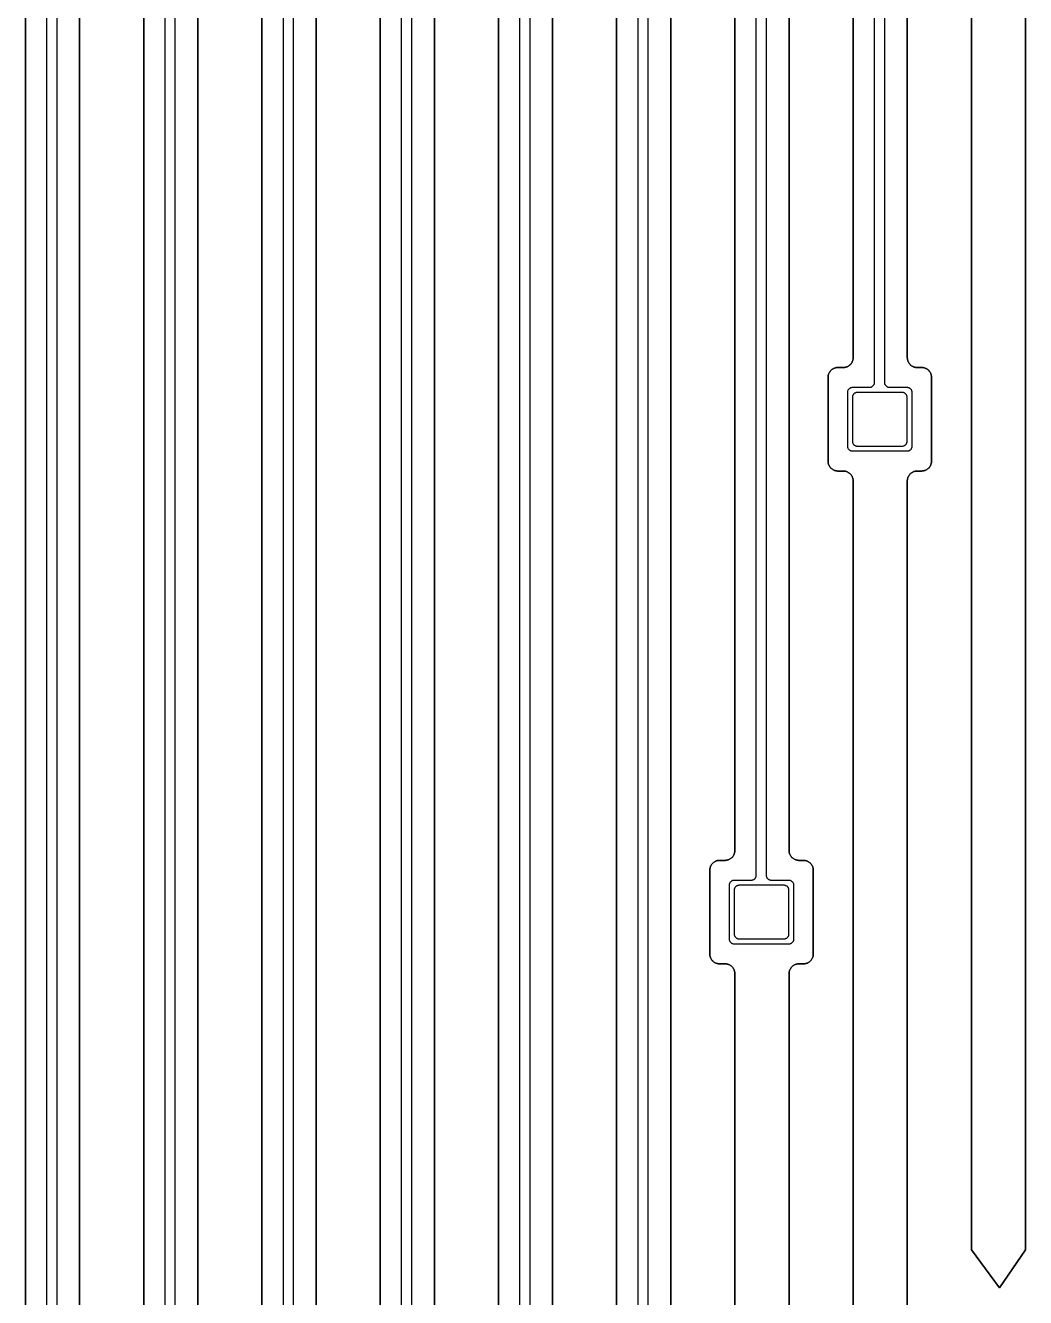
# Model space of a CAD drawing. Extents: x -2057 to 2225, y -44 to 31181.
# Drawn here: x 108.8 to 311.8, y 1161.5 to 1419.7 of the extents above; entities that cross this region are included whole.
import ezdxf

# ---------------------------------------------------------------- set-up
doc = ezdxf.new("R2010")
doc.units = 0
for name, color, linetype in [('electrode', 6, 'CONTINUOUS'), ('etching', 7, 'CONTINUOUS'), ('L3D0_etching3', 5, 'CONTINUOUS'), ('metalization', 8, 'CONTINUOUS'), ('polyimide', 9, 'CONTINUOUS')]:
    doc.layers.add(name, color=color, linetype=linetype)

msp = doc.modelspace()

# ---------------------------------------------------------------- linework, layer by layer
at = {"layer": 'electrode'}
for points in [[(277.66, 1334.247), (277.573, 1334.255), (277.487, 1334.27), (277.402, 1334.293), (277.32, 1334.323), (277.241, 1334.36), (277.166, 1334.403), (277.094, 1334.453), (277.027, 1334.509), (276.965, 1334.571), (276.909, 1334.638), (276.859, 1334.71), (276.816, 1334.785), (276.779, 1334.864), (276.749, 1334.946), (276.726, 1335.031), (276.711, 1335.117), (276.703, 1335.204), (276.703, 1344.291), (276.711, 1344.378), (276.726, 1344.464), (276.749, 1344.548), (276.779, 1344.63), (276.816, 1344.71), (276.859, 1344.785), (276.909, 1344.857), (276.965, 1344.924), (277.027, 1344.985), (277.094, 1345.042), (277.166, 1345.092), (277.241, 1345.135), (277.32, 1345.172), (277.402, 1345.202), (277.487, 1345.225), (277.573, 1345.24), (277.66, 1345.247), (286.747, 1345.247), (286.834, 1345.24), (286.92, 1345.225), (287.004, 1345.202), (287.086, 1345.172), (287.166, 1345.135), (287.241, 1345.092), (287.313, 1345.042), (287.38, 1344.985), (287.441, 1344.924), (287.498, 1344.857), (287.548, 1344.785), (287.591, 1344.71), (287.628, 1344.63), (287.658, 1344.548), (287.681, 1344.464), (287.696, 1344.378), (287.703, 1344.291), (287.703, 1335.204), (287.696, 1335.117), (287.681, 1335.031), (287.658, 1334.946), (287.628, 1334.864), (287.591, 1334.785), (287.548, 1334.71), (287.498, 1334.638), (287.441, 1334.571), (287.38, 1334.509), (287.313, 1334.453), (287.241, 1334.403), (287.166, 1334.36), (287.086, 1334.323), (287.004, 1334.293), (286.92, 1334.27), (286.834, 1334.255), (286.747, 1334.247)], [(253.66, 1234.247), (253.573, 1234.255), (253.487, 1234.27), (253.402, 1234.293), (253.32, 1234.323), (253.241, 1234.36), (253.166, 1234.403), (253.094, 1234.453), (253.027, 1234.509), (252.965, 1234.571), (252.909, 1234.638), (252.859, 1234.71), (252.816, 1234.785), (252.779, 1234.864), (252.749, 1234.946), (252.726, 1235.031), (252.711, 1235.117), (252.703, 1235.204), (252.703, 1244.291), (252.711, 1244.378), (252.726, 1244.464), (252.749, 1244.548), (252.779, 1244.63), (252.816, 1244.71), (252.859, 1244.785), (252.909, 1244.857), (252.965, 1244.924), (253.027, 1244.985), (253.094, 1245.042), (253.166, 1245.092), (253.241, 1245.135), (253.32, 1245.172), (253.402, 1245.202), (253.487, 1245.225), (253.573, 1245.24), (253.66, 1245.247), (262.747, 1245.247), (262.834, 1245.24), (262.92, 1245.225), (263.004, 1245.202), (263.086, 1245.172), (263.166, 1245.135), (263.241, 1245.092), (263.313, 1245.042), (263.38, 1244.985), (263.441, 1244.924), (263.498, 1244.857), (263.548, 1244.785), (263.591, 1244.71), (263.628, 1244.63), (263.658, 1244.548), (263.681, 1244.464), (263.696, 1244.378), (263.703, 1244.291), (263.703, 1235.204), (263.696, 1235.117), (263.681, 1235.031), (263.658, 1234.946), (263.628, 1234.864), (263.591, 1234.785), (263.548, 1234.71), (263.498, 1234.638), (263.441, 1234.571), (263.38, 1234.509), (263.313, 1234.453), (263.241, 1234.403), (263.166, 1234.36), (263.086, 1234.323), (263.004, 1234.293), (262.92, 1234.27), (262.834, 1234.255), (262.747, 1234.247)]]:
    msp.add_lwpolyline(points, close=True, dxfattribs=at)
at = {"layer": 'etching'}
for points in [[(108.792, 9035.371), (108.792, 652.185)], [(119.792, 652.185), (119.792, 9035.371)], [(132.792, 9035.371), (132.792, 752.185)], [(143.792, 752.185), (143.792, 9035.371)], [(156.792, 9035.371), (156.792, 852.185)], [(167.792, 852.185), (167.792, 9035.371)], [(180.792, 9035.371), (180.792, 952.185)], [(191.792, 952.185), (191.792, 9035.371)], [(204.792, 9035.371), (204.792, 1052.185)], [(215.792, 1052.185), (215.792, 9035.371)], [(228.792, 9035.371), (228.792, 1152.185)], [(239.792, 1152.185), (239.792, 9035.371)], [(252.792, 9035.371), (252.792, 1252.185), (252.784, 1252.059), (252.769, 1251.934), (252.745, 1251.811), (252.714, 1251.689), (252.675, 1251.57), (252.629, 1251.453), (252.575, 1251.339), (252.515, 1251.229), (252.447, 1251.123), (252.373, 1251.021), (252.293, 1250.924), (252.207, 1250.832), (252.116, 1250.746), (252.019, 1250.666), (251.917, 1250.592), (251.811, 1250.525), (251.701, 1250.465), (251.587, 1250.411), (251.47, 1250.365), (251.351, 1250.326), (251.229, 1250.295), (251.105, 1250.271), (250.981, 1250.255), (250.855, 1250.247), (249.641, 1250.247), (249.515, 1250.24), (249.39, 1250.224), (249.267, 1250.2), (249.145, 1250.169), (249.026, 1250.13), (248.909, 1250.084), (248.795, 1250.03), (248.685, 1249.97), (248.579, 1249.902), (248.477, 1249.828), (248.38, 1249.748), (248.288, 1249.662), (248.202, 1249.571), (248.122, 1249.474), (248.048, 1249.372), (247.981, 1249.266), (247.921, 1249.156), (247.867, 1249.042), (247.821, 1248.925), (247.782, 1248.806), (247.751, 1248.684), (247.727, 1248.56), (247.711, 1248.436), (247.703, 1248.31), (247.703, 1231.185), (247.711, 1231.059), (247.727, 1230.934), (247.751, 1230.811), (247.782, 1230.689), (247.821, 1230.57), (247.867, 1230.453), (247.921, 1230.339), (247.981, 1230.229), (248.048, 1230.123), (248.122, 1230.021), (248.202, 1229.924), (248.288, 1229.832), (248.38, 1229.746), (248.477, 1229.666), (248.579, 1229.592), (248.685, 1229.525), (248.795, 1229.465), (248.909, 1229.411), (249.026, 1229.365), (249.145, 1229.326), (249.267, 1229.295), (249.39, 1229.271), (249.515, 1229.255), (249.641, 1229.247), (250.855, 1229.247), (250.981, 1229.24), (251.105, 1229.224), (251.229, 1229.2), (251.351, 1229.169), (251.47, 1229.13), (251.587, 1229.084), (251.701, 1229.03), (251.811, 1228.97), (251.917, 1228.902), (252.019, 1228.828), (252.116, 1228.748), (252.207, 1228.662), (252.293, 1228.571), (252.373, 1228.474), (252.447, 1228.372), (252.515, 1228.266), (252.575, 1228.156), (252.629, 1228.042), (252.675, 1227.925), (252.714, 1227.806), (252.745, 1227.684), (252.769, 1227.56), (252.784, 1227.436), (252.792, 1227.31), (252.792, 971.247)], [(263.754, 971.247), (263.792, 1227.31), (263.8, 1227.436), (263.816, 1227.56), (263.84, 1227.684), (263.871, 1227.806), (263.91, 1227.925), (263.956, 1228.042), (264.009, 1228.156), (264.07, 1228.266), (264.137, 1228.372), (264.211, 1228.474), (264.291, 1228.571), (264.377, 1228.662), (264.469, 1228.748), (264.566, 1228.828), (264.668, 1228.902), (264.774, 1228.97), (264.884, 1229.03), (264.998, 1229.084), (265.114, 1229.13), (265.234, 1229.169), (265.356, 1229.2), (265.479, 1229.224), (265.604, 1229.24), (265.729, 1229.247), (266.766, 1229.247), (266.892, 1229.255), (267.016, 1229.271), (267.14, 1229.295), (267.262, 1229.326), (267.381, 1229.365), (267.498, 1229.411), (267.612, 1229.465), (267.722, 1229.525), (267.828, 1229.592), (267.93, 1229.666), (268.027, 1229.746), (268.118, 1229.832), (268.204, 1229.924), (268.284, 1230.021), (268.358, 1230.123), (268.426, 1230.229), (268.486, 1230.339), (268.54, 1230.453), (268.586, 1230.57), (268.625, 1230.689), (268.656, 1230.811), (268.68, 1230.934), (268.696, 1231.059), (268.703, 1231.185), (268.703, 1248.31), (268.696, 1248.436), (268.68, 1248.56), (268.656, 1248.684), (268.625, 1248.806), (268.586, 1248.925), (268.54, 1249.042), (268.486, 1249.156), (268.426, 1249.266), (268.358, 1249.372), (268.284, 1249.474), (268.204, 1249.571), (268.118, 1249.662), (268.027, 1249.748), (267.93, 1249.828), (267.828, 1249.902), (267.722, 1249.97), (267.612, 1250.03), (267.498, 1250.084), (267.381, 1250.13), (267.262, 1250.169), (267.14, 1250.2), (267.016, 1250.224), (266.892, 1250.24), (266.766, 1250.247), (265.729, 1250.247), (265.604, 1250.255), (265.479, 1250.271), (265.356, 1250.295), (265.234, 1250.326), (265.114, 1250.365), (264.998, 1250.411), (264.884, 1250.465), (264.774, 1250.525), (264.668, 1250.592), (264.566, 1250.666), (264.469, 1250.746), (264.377, 1250.832), (264.291, 1250.924), (264.211, 1251.021), (264.137, 1251.123), (264.07, 1251.229), (264.009, 1251.339), (263.956, 1251.453), (263.91, 1251.57), (263.871, 1251.689), (263.84, 1251.811), (263.816, 1251.934), (263.8, 1252.059), (263.792, 1252.185), (263.792, 9035.371)], [(276.792, 9035.371), (276.792, 1352.185), (276.784, 1352.059), (276.769, 1351.934), (276.745, 1351.811), (276.714, 1351.689), (276.675, 1351.57), (276.629, 1351.453), (276.575, 1351.339), (276.515, 1351.229), (276.447, 1351.123), (276.373, 1351.021), (276.293, 1350.924), (276.207, 1350.832), (276.116, 1350.746), (276.019, 1350.666), (275.917, 1350.592), (275.811, 1350.525), (275.701, 1350.465), (275.587, 1350.411), (275.47, 1350.365), (275.351, 1350.326), (275.229, 1350.295), (275.105, 1350.271), (274.981, 1350.255), (274.855, 1350.247), (273.641, 1350.247), (273.515, 1350.24), (273.39, 1350.224), (273.267, 1350.2), (273.145, 1350.169), (273.026, 1350.13), (272.909, 1350.084), (272.795, 1350.03), (272.685, 1349.97), (272.579, 1349.902), (272.477, 1349.828), (272.38, 1349.748), (272.288, 1349.662), (272.202, 1349.571), (272.122, 1349.474), (272.048, 1349.372), (271.981, 1349.266), (271.921, 1349.156), (271.867, 1349.042), (271.821, 1348.925), (271.782, 1348.806), (271.751, 1348.684), (271.727, 1348.56), (271.711, 1348.436), (271.703, 1348.31), (271.703, 1331.185), (271.711, 1331.059), (271.727, 1330.934), (271.751, 1330.811), (271.782, 1330.689), (271.821, 1330.57), (271.867, 1330.453), (271.921, 1330.339), (271.981, 1330.229), (272.048, 1330.123), (272.122, 1330.021), (272.202, 1329.924), (272.288, 1329.832), (272.38, 1329.746), (272.477, 1329.666), (272.579, 1329.592), (272.685, 1329.525), (272.795, 1329.465), (272.909, 1329.411), (273.026, 1329.365), (273.145, 1329.326), (273.267, 1329.295), (273.39, 1329.271), (273.515, 1329.255), (273.641, 1329.247), (274.855, 1329.247), (274.981, 1329.24), (275.105, 1329.224), (275.229, 1329.2), (275.351, 1329.169), (275.47, 1329.13), (275.587, 1329.084), (275.701, 1329.03), (275.811, 1328.97), (275.917, 1328.902), (276.019, 1328.828), (276.116, 1328.748), (276.207, 1328.662), (276.293, 1328.571), (276.373, 1328.474), (276.447, 1328.372), (276.515, 1328.266), (276.575, 1328.156), (276.629, 1328.042), (276.675, 1327.925), (276.714, 1327.806), (276.745, 1327.684), (276.769, 1327.56), (276.784, 1327.436), (276.792, 1327.31), (276.792, 1071.247)], [(287.754, 1071.247), (287.792, 1327.31), (287.8, 1327.436), (287.816, 1327.56), (287.84, 1327.684), (287.871, 1327.806), (287.91, 1327.925), (287.956, 1328.042), (288.009, 1328.156), (288.07, 1328.266), (288.137, 1328.372), (288.211, 1328.474), (288.291, 1328.571), (288.377, 1328.662), (288.469, 1328.748), (288.566, 1328.828), (288.668, 1328.902), (288.774, 1328.97), (288.884, 1329.03), (288.998, 1329.084), (289.114, 1329.13), (289.234, 1329.169), (289.356, 1329.2), (289.479, 1329.224), (289.604, 1329.24), (289.729, 1329.247), (290.766, 1329.247), (290.892, 1329.255), (291.016, 1329.271), (291.14, 1329.295), (291.262, 1329.326), (291.381, 1329.365), (291.498, 1329.411), (291.612, 1329.465), (291.722, 1329.525), (291.828, 1329.592), (291.93, 1329.666), (292.027, 1329.746), (292.118, 1329.832), (292.204, 1329.924), (292.284, 1330.021), (292.358, 1330.123), (292.426, 1330.229), (292.486, 1330.339), (292.54, 1330.453), (292.586, 1330.57), (292.625, 1330.689), (292.656, 1330.811), (292.68, 1330.934), (292.696, 1331.059), (292.703, 1331.185), (292.703, 1348.31), (292.696, 1348.436), (292.68, 1348.56), (292.656, 1348.684), (292.625, 1348.806), (292.586, 1348.925), (292.54, 1349.042), (292.486, 1349.156), (292.426, 1349.266), (292.358, 1349.372), (292.284, 1349.474), (292.204, 1349.571), (292.118, 1349.662), (292.027, 1349.748), (291.93, 1349.828), (291.828, 1349.902), (291.722, 1349.97), (291.612, 1350.03), (291.498, 1350.084), (291.381, 1350.13), (291.262, 1350.169), (291.14, 1350.2), (291.016, 1350.224), (290.892, 1350.24), (290.766, 1350.247), (289.729, 1350.247), (289.604, 1350.255), (289.479, 1350.271), (289.356, 1350.295), (289.234, 1350.326), (289.114, 1350.365), (288.998, 1350.411), (288.884, 1350.465), (288.774, 1350.525), (288.668, 1350.592), (288.566, 1350.666), (288.469, 1350.746), (288.377, 1350.832), (288.291, 1350.924), (288.211, 1351.021), (288.137, 1351.123), (288.07, 1351.229), (288.009, 1351.339), (287.956, 1351.453), (287.91, 1351.57), (287.871, 1351.689), (287.84, 1351.811), (287.816, 1351.934), (287.8, 1352.059), (287.792, 1352.185), (287.792, 9035.371)], [(300.792, 1427.31), (300.792, 1171.247), (306.472, 1163.52), (311.754, 1171.247), (311.792, 1427.31)]]:
    msp.add_lwpolyline(points, dxfattribs=at)
at = {"layer": 'L3D0_etching3'}
for points in [[(108.792, 9035.371), (108.792, 652.185)], [(119.792, 652.185), (119.792, 9035.371)], [(132.792, 9035.371), (132.792, 752.185)], [(143.792, 752.185), (143.792, 9035.371)], [(156.792, 9035.371), (156.792, 852.185)], [(167.792, 852.185), (167.792, 9035.371)], [(180.792, 9035.371), (180.792, 952.185)], [(191.792, 952.185), (191.792, 9035.371)], [(204.792, 9035.371), (204.792, 1052.185)], [(215.792, 1052.185), (215.792, 9035.371)], [(228.792, 9035.371), (228.792, 1152.185)], [(239.792, 1152.185), (239.792, 9035.371)], [(252.792, 9035.371), (252.792, 1252.185), (252.784, 1252.059), (252.769, 1251.934), (252.745, 1251.811), (252.714, 1251.689), (252.675, 1251.57), (252.629, 1251.453), (252.575, 1251.339), (252.515, 1251.229), (252.447, 1251.123), (252.373, 1251.021), (252.293, 1250.924), (252.207, 1250.832), (252.116, 1250.746), (252.019, 1250.666), (251.917, 1250.592), (251.811, 1250.525), (251.701, 1250.465), (251.587, 1250.411), (251.47, 1250.365), (251.351, 1250.326), (251.229, 1250.295), (251.105, 1250.271), (250.981, 1250.255), (250.855, 1250.247), (249.641, 1250.247), (249.515, 1250.24), (249.39, 1250.224), (249.267, 1250.2), (249.145, 1250.169), (249.026, 1250.13), (248.909, 1250.084), (248.795, 1250.03), (248.685, 1249.97), (248.579, 1249.902), (248.477, 1249.828), (248.38, 1249.748), (248.288, 1249.662), (248.202, 1249.571), (248.122, 1249.474), (248.048, 1249.372), (247.981, 1249.266), (247.921, 1249.156), (247.867, 1249.042), (247.821, 1248.925), (247.782, 1248.806), (247.751, 1248.684), (247.727, 1248.56), (247.711, 1248.436), (247.703, 1248.31), (247.703, 1231.185), (247.711, 1231.059), (247.727, 1230.934), (247.751, 1230.811), (247.782, 1230.689), (247.821, 1230.57), (247.867, 1230.453), (247.921, 1230.339), (247.981, 1230.229), (248.048, 1230.123), (248.122, 1230.021), (248.202, 1229.924), (248.288, 1229.832), (248.38, 1229.746), (248.477, 1229.666), (248.579, 1229.592), (248.685, 1229.525), (248.795, 1229.465), (248.909, 1229.411), (249.026, 1229.365), (249.145, 1229.326), (249.267, 1229.295), (249.39, 1229.271), (249.515, 1229.255), (249.641, 1229.247), (250.855, 1229.247), (250.981, 1229.24), (251.105, 1229.224), (251.229, 1229.2), (251.351, 1229.169), (251.47, 1229.13), (251.587, 1229.084), (251.701, 1229.03), (251.811, 1228.97), (251.917, 1228.902), (252.019, 1228.828), (252.116, 1228.748), (252.207, 1228.662), (252.293, 1228.571), (252.373, 1228.474), (252.447, 1228.372), (252.515, 1228.266), (252.575, 1228.156), (252.629, 1228.042), (252.675, 1227.925), (252.714, 1227.806), (252.745, 1227.684), (252.769, 1227.56), (252.784, 1227.436), (252.792, 1227.31), (252.792, 971.247)], [(263.754, 971.247), (263.792, 1227.31), (263.8, 1227.436), (263.816, 1227.56), (263.84, 1227.684), (263.871, 1227.806), (263.91, 1227.925), (263.956, 1228.042), (264.009, 1228.156), (264.07, 1228.266), (264.137, 1228.372), (264.211, 1228.474), (264.291, 1228.571), (264.377, 1228.662), (264.469, 1228.748), (264.566, 1228.828), (264.668, 1228.902), (264.774, 1228.97), (264.884, 1229.03), (264.998, 1229.084), (265.114, 1229.13), (265.234, 1229.169), (265.356, 1229.2), (265.479, 1229.224), (265.604, 1229.24), (265.729, 1229.247), (266.766, 1229.247), (266.892, 1229.255), (267.016, 1229.271), (267.14, 1229.295), (267.262, 1229.326), (267.381, 1229.365), (267.498, 1229.411), (267.612, 1229.465), (267.722, 1229.525), (267.828, 1229.592), (267.93, 1229.666), (268.027, 1229.746), (268.118, 1229.832), (268.204, 1229.924), (268.284, 1230.021), (268.358, 1230.123), (268.426, 1230.229), (268.486, 1230.339), (268.54, 1230.453), (268.586, 1230.57), (268.625, 1230.689), (268.656, 1230.811), (268.68, 1230.934), (268.696, 1231.059), (268.703, 1231.185), (268.703, 1248.31), (268.696, 1248.436), (268.68, 1248.56), (268.656, 1248.684), (268.625, 1248.806), (268.586, 1248.925), (268.54, 1249.042), (268.486, 1249.156), (268.426, 1249.266), (268.358, 1249.372), (268.284, 1249.474), (268.204, 1249.571), (268.118, 1249.662), (268.027, 1249.748), (267.93, 1249.828), (267.828, 1249.902), (267.722, 1249.97), (267.612, 1250.03), (267.498, 1250.084), (267.381, 1250.13), (267.262, 1250.169), (267.14, 1250.2), (267.016, 1250.224), (266.892, 1250.24), (266.766, 1250.247), (265.729, 1250.247), (265.604, 1250.255), (265.479, 1250.271), (265.356, 1250.295), (265.234, 1250.326), (265.114, 1250.365), (264.998, 1250.411), (264.884, 1250.465), (264.774, 1250.525), (264.668, 1250.592), (264.566, 1250.666), (264.469, 1250.746), (264.377, 1250.832), (264.291, 1250.924), (264.211, 1251.021), (264.137, 1251.123), (264.07, 1251.229), (264.009, 1251.339), (263.956, 1251.453), (263.91, 1251.57), (263.871, 1251.689), (263.84, 1251.811), (263.816, 1251.934), (263.8, 1252.059), (263.792, 1252.185), (263.792, 9035.371)], [(276.792, 9035.371), (276.792, 1352.185), (276.784, 1352.059), (276.769, 1351.934), (276.745, 1351.811), (276.714, 1351.689), (276.675, 1351.57), (276.629, 1351.453), (276.575, 1351.339), (276.515, 1351.229), (276.447, 1351.123), (276.373, 1351.021), (276.293, 1350.924), (276.207, 1350.832), (276.116, 1350.746), (276.019, 1350.666), (275.917, 1350.592), (275.811, 1350.525), (275.701, 1350.465), (275.587, 1350.411), (275.47, 1350.365), (275.351, 1350.326), (275.229, 1350.295), (275.105, 1350.271), (274.981, 1350.255), (274.855, 1350.247), (273.641, 1350.247), (273.515, 1350.24), (273.39, 1350.224), (273.267, 1350.2), (273.145, 1350.169), (273.026, 1350.13), (272.909, 1350.084), (272.795, 1350.03), (272.685, 1349.97), (272.579, 1349.902), (272.477, 1349.828), (272.38, 1349.748), (272.288, 1349.662), (272.202, 1349.571), (272.122, 1349.474), (272.048, 1349.372), (271.981, 1349.266), (271.921, 1349.156), (271.867, 1349.042), (271.821, 1348.925), (271.782, 1348.806), (271.751, 1348.684), (271.727, 1348.56), (271.711, 1348.436), (271.703, 1348.31), (271.703, 1331.185), (271.711, 1331.059), (271.727, 1330.934), (271.751, 1330.811), (271.782, 1330.689), (271.821, 1330.57), (271.867, 1330.453), (271.921, 1330.339), (271.981, 1330.229), (272.048, 1330.123), (272.122, 1330.021), (272.202, 1329.924), (272.288, 1329.832), (272.38, 1329.746), (272.477, 1329.666), (272.579, 1329.592), (272.685, 1329.525), (272.795, 1329.465), (272.909, 1329.411), (273.026, 1329.365), (273.145, 1329.326), (273.267, 1329.295), (273.39, 1329.271), (273.515, 1329.255), (273.641, 1329.247), (274.855, 1329.247), (274.981, 1329.24), (275.105, 1329.224), (275.229, 1329.2), (275.351, 1329.169), (275.47, 1329.13), (275.587, 1329.084), (275.701, 1329.03), (275.811, 1328.97), (275.917, 1328.902), (276.019, 1328.828), (276.116, 1328.748), (276.207, 1328.662), (276.293, 1328.571), (276.373, 1328.474), (276.447, 1328.372), (276.515, 1328.266), (276.575, 1328.156), (276.629, 1328.042), (276.675, 1327.925), (276.714, 1327.806), (276.745, 1327.684), (276.769, 1327.56), (276.784, 1327.436), (276.792, 1327.31), (276.792, 1071.247)], [(287.754, 1071.247), (287.792, 1327.31), (287.8, 1327.436), (287.816, 1327.56), (287.84, 1327.684), (287.871, 1327.806), (287.91, 1327.925), (287.956, 1328.042), (288.009, 1328.156), (288.07, 1328.266), (288.137, 1328.372), (288.211, 1328.474), (288.291, 1328.571), (288.377, 1328.662), (288.469, 1328.748), (288.566, 1328.828), (288.668, 1328.902), (288.774, 1328.97), (288.884, 1329.03), (288.998, 1329.084), (289.114, 1329.13), (289.234, 1329.169), (289.356, 1329.2), (289.479, 1329.224), (289.604, 1329.24), (289.729, 1329.247), (290.766, 1329.247), (290.892, 1329.255), (291.016, 1329.271), (291.14, 1329.295), (291.262, 1329.326), (291.381, 1329.365), (291.498, 1329.411), (291.612, 1329.465), (291.722, 1329.525), (291.828, 1329.592), (291.93, 1329.666), (292.027, 1329.746), (292.118, 1329.832), (292.204, 1329.924), (292.284, 1330.021), (292.358, 1330.123), (292.426, 1330.229), (292.486, 1330.339), (292.54, 1330.453), (292.586, 1330.57), (292.625, 1330.689), (292.656, 1330.811), (292.68, 1330.934), (292.696, 1331.059), (292.703, 1331.185), (292.703, 1348.31), (292.696, 1348.436), (292.68, 1348.56), (292.656, 1348.684), (292.625, 1348.806), (292.586, 1348.925), (292.54, 1349.042), (292.486, 1349.156), (292.426, 1349.266), (292.358, 1349.372), (292.284, 1349.474), (292.204, 1349.571), (292.118, 1349.662), (292.027, 1349.748), (291.93, 1349.828), (291.828, 1349.902), (291.722, 1349.97), (291.612, 1350.03), (291.498, 1350.084), (291.381, 1350.13), (291.262, 1350.169), (291.14, 1350.2), (291.016, 1350.224), (290.892, 1350.24), (290.766, 1350.247), (289.729, 1350.247), (289.604, 1350.255), (289.479, 1350.271), (289.356, 1350.295), (289.234, 1350.326), (289.114, 1350.365), (288.998, 1350.411), (288.884, 1350.465), (288.774, 1350.525), (288.668, 1350.592), (288.566, 1350.666), (288.469, 1350.746), (288.377, 1350.832), (288.291, 1350.924), (288.211, 1351.021), (288.137, 1351.123), (288.07, 1351.229), (288.009, 1351.339), (287.956, 1351.453), (287.91, 1351.57), (287.871, 1351.689), (287.84, 1351.811), (287.816, 1351.934), (287.8, 1352.059), (287.792, 1352.185), (287.792, 9035.371)], [(300.792, 1427.31), (300.792, 1171.247), (306.472, 1163.52), (311.754, 1171.247), (311.792, 1427.31)]]:
    msp.add_lwpolyline(points, dxfattribs=at)
at = {"layer": 'metalization'}
for points in [[(113.142, 647.204), (113.142, 9040.22)], [(115.142, 9040.22), (115.142, 647.204)], [(137.142, 747.204), (137.142, 9040.22)], [(139.142, 9040.22), (139.142, 747.204)], [(161.142, 847.204), (161.142, 9040.22)], [(163.142, 9040.22), (163.142, 847.204)], [(185.142, 947.204), (185.142, 9040.22)], [(187.142, 9040.22), (187.142, 947.204)], [(209.142, 1047.204), (209.142, 9040.22)], [(211.142, 9040.22), (211.142, 1047.204)], [(233.142, 1147.204), (233.142, 9040.22)], [(235.142, 9040.22), (235.142, 1147.204)], [(259.142, 9040.22), (259.142, 1247.204), (259.15, 1247.117), (259.165, 1247.031), (259.188, 1246.946), (259.218, 1246.864), (259.254, 1246.785), (259.298, 1246.71), (259.348, 1246.638), (259.404, 1246.571), (259.466, 1246.509), (259.533, 1246.453), (259.604, 1246.403), (259.68, 1246.36), (259.759, 1246.323), (259.841, 1246.293), (259.926, 1246.27), (260.012, 1246.255), (260.099, 1246.247), (263.747, 1246.247), (263.834, 1246.24), (263.92, 1246.225), (264.004, 1246.202), (264.086, 1246.172), (264.166, 1246.135), (264.241, 1246.092), (264.313, 1246.042), (264.38, 1245.985), (264.441, 1245.924), (264.498, 1245.857), (264.548, 1245.785), (264.591, 1245.71), (264.628, 1245.63), (264.658, 1245.548), (264.681, 1245.464), (264.696, 1245.378), (264.703, 1245.291), (264.703, 1234.204), (264.696, 1234.117), (264.681, 1234.031), (264.658, 1233.946), (264.628, 1233.864), (264.591, 1233.785), (264.548, 1233.71), (264.498, 1233.638), (264.441, 1233.571), (264.38, 1233.509), (264.313, 1233.453), (264.241, 1233.403), (264.166, 1233.36), (264.086, 1233.323), (264.004, 1233.293), (263.92, 1233.27), (263.834, 1233.255), (263.747, 1233.247), (252.66, 1233.247), (252.573, 1233.255), (252.487, 1233.27), (252.402, 1233.293), (252.32, 1233.323), (252.241, 1233.36), (252.166, 1233.403), (252.094, 1233.453), (252.027, 1233.509), (251.965, 1233.571), (251.909, 1233.638), (251.859, 1233.71), (251.816, 1233.785), (251.779, 1233.864), (251.749, 1233.946), (251.726, 1234.031), (251.711, 1234.117), (251.703, 1234.204), (251.703, 1245.291), (251.711, 1245.378), (251.726, 1245.464), (251.749, 1245.548), (251.779, 1245.63), (251.816, 1245.71), (251.859, 1245.785), (251.909, 1245.857), (251.965, 1245.924), (252.027, 1245.985), (252.094, 1246.042), (252.166, 1246.092), (252.241, 1246.135), (252.32, 1246.172), (252.402, 1246.202), (252.487, 1246.225), (252.573, 1246.24), (252.66, 1246.247), (256.186, 1246.247), (256.273, 1246.255), (256.359, 1246.27), (256.443, 1246.293), (256.525, 1246.323), (256.604, 1246.36), (256.68, 1246.403), (256.752, 1246.453), (256.819, 1246.509), (256.88, 1246.571), (256.936, 1246.638), (256.986, 1246.71), (257.03, 1246.785), (257.067, 1246.864), (257.097, 1246.946), (257.12, 1247.031), (257.135, 1247.117), (257.142, 1247.204), (257.142, 9040.22)], [(283.142, 9040.22), (283.142, 1347.204), (283.15, 1347.117), (283.165, 1347.031), (283.188, 1346.946), (283.218, 1346.864), (283.254, 1346.785), (283.298, 1346.71), (283.348, 1346.638), (283.404, 1346.571), (283.466, 1346.509), (283.533, 1346.453), (283.604, 1346.403), (283.68, 1346.36), (283.759, 1346.323), (283.841, 1346.293), (283.926, 1346.27), (284.012, 1346.255), (284.099, 1346.247), (287.747, 1346.247), (287.834, 1346.24), (287.92, 1346.225), (288.004, 1346.202), (288.086, 1346.172), (288.166, 1346.135), (288.241, 1346.092), (288.313, 1346.042), (288.38, 1345.985), (288.441, 1345.924), (288.498, 1345.857), (288.548, 1345.785), (288.591, 1345.71), (288.628, 1345.63), (288.658, 1345.548), (288.681, 1345.464), (288.696, 1345.378), (288.703, 1345.291), (288.703, 1334.204), (288.696, 1334.117), (288.681, 1334.031), (288.658, 1333.946), (288.628, 1333.864), (288.591, 1333.785), (288.548, 1333.71), (288.498, 1333.638), (288.441, 1333.571), (288.38, 1333.509), (288.313, 1333.453), (288.241, 1333.403), (288.166, 1333.36), (288.086, 1333.323), (288.004, 1333.293), (287.92, 1333.27), (287.834, 1333.255), (287.747, 1333.247), (276.66, 1333.247), (276.573, 1333.255), (276.487, 1333.27), (276.402, 1333.293), (276.32, 1333.323), (276.241, 1333.36), (276.166, 1333.403), (276.094, 1333.453), (276.027, 1333.509), (275.965, 1333.571), (275.909, 1333.638), (275.859, 1333.71), (275.816, 1333.785), (275.779, 1333.864), (275.749, 1333.946), (275.726, 1334.031), (275.711, 1334.117), (275.703, 1334.204), (275.703, 1345.291), (275.711, 1345.378), (275.726, 1345.464), (275.749, 1345.548), (275.779, 1345.63), (275.816, 1345.71), (275.859, 1345.785), (275.909, 1345.857), (275.965, 1345.924), (276.027, 1345.985), (276.094, 1346.042), (276.166, 1346.092), (276.241, 1346.135), (276.32, 1346.172), (276.402, 1346.202), (276.487, 1346.225), (276.573, 1346.24), (276.66, 1346.247), (280.186, 1346.247), (280.273, 1346.255), (280.359, 1346.27), (280.443, 1346.293), (280.525, 1346.323), (280.604, 1346.36), (280.68, 1346.403), (280.752, 1346.453), (280.819, 1346.509), (280.88, 1346.571), (280.936, 1346.638), (280.986, 1346.71), (281.03, 1346.785), (281.067, 1346.864), (281.097, 1346.946), (281.12, 1347.031), (281.135, 1347.117), (281.142, 1347.204), (281.142, 9040.22)]]:
    msp.add_lwpolyline(points, dxfattribs=at)
at = {"layer": 'polyimide'}
for points in [[(108.792, 652.185), (108.792, 9035.371)], [(108.792, 9035.371), (108.792, 652.185)], [(119.792, 9035.371), (119.792, 652.185)], [(119.792, 652.185), (119.792, 9035.371)], [(132.792, 752.185), (132.792, 9035.371)], [(132.792, 9035.371), (132.792, 752.185)], [(143.792, 9035.371), (143.792, 752.185)], [(143.792, 752.185), (143.792, 9035.371)], [(156.792, 852.185), (156.792, 9035.371)], [(156.792, 9035.371), (156.792, 852.185)], [(167.792, 9035.371), (167.792, 852.185)], [(167.792, 852.185), (167.792, 9035.371)], [(180.792, 952.185), (180.792, 9035.371)], [(180.792, 9035.371), (180.792, 952.185)], [(191.792, 9035.371), (191.792, 952.185)], [(191.792, 952.185), (191.792, 9035.371)], [(204.792, 1052.185), (204.792, 9035.371)], [(204.792, 9035.371), (204.792, 1052.185)], [(215.792, 9035.371), (215.792, 1052.185)], [(215.792, 1052.185), (215.792, 9035.371)], [(228.792, 1152.185), (228.792, 9035.371)], [(228.792, 9035.371), (228.792, 1152.185)], [(239.792, 9035.371), (239.792, 1152.185)], [(239.792, 1152.185), (239.792, 9035.371)], [(252.792, 971.247), (252.792, 1227.31), (252.784, 1227.436), (252.769, 1227.56), (252.745, 1227.684), (252.714, 1227.806), (252.675, 1227.925), (252.629, 1228.042), (252.575, 1228.156), (252.515, 1228.266), (252.447, 1228.372), (252.373, 1228.474), (252.293, 1228.571), (252.207, 1228.662), (252.116, 1228.748), (252.019, 1228.828), (251.917, 1228.902), (251.811, 1228.97), (251.701, 1229.03), (251.587, 1229.084), (251.47, 1229.13), (251.351, 1229.169), (251.229, 1229.2), (251.105, 1229.224), (250.981, 1229.24), (250.855, 1229.247), (249.641, 1229.247), (249.515, 1229.255), (249.39, 1229.271), (249.267, 1229.295), (249.145, 1229.326), (249.026, 1229.365), (248.909, 1229.411), (248.795, 1229.465), (248.685, 1229.525), (248.579, 1229.592), (248.477, 1229.666), (248.38, 1229.746), (248.288, 1229.832), (248.202, 1229.924), (248.122, 1230.021), (248.048, 1230.123), (247.981, 1230.229), (247.921, 1230.339), (247.867, 1230.453), (247.821, 1230.57), (247.782, 1230.689), (247.751, 1230.811), (247.727, 1230.934), (247.711, 1231.059), (247.703, 1231.185), (247.703, 1248.31), (247.711, 1248.436), (247.727, 1248.56), (247.751, 1248.684), (247.782, 1248.806), (247.821, 1248.925), (247.867, 1249.042), (247.921, 1249.156), (247.981, 1249.266), (248.048, 1249.372), (248.122, 1249.474), (248.202, 1249.571), (248.288, 1249.662), (248.38, 1249.748), (248.477, 1249.828), (248.579, 1249.902), (248.685, 1249.97), (248.795, 1250.03), (248.909, 1250.084), (249.026, 1250.13), (249.145, 1250.169), (249.267, 1250.2), (249.39, 1250.224), (249.515, 1250.24), (249.641, 1250.247), (250.855, 1250.247), (250.981, 1250.255), (251.105, 1250.271), (251.229, 1250.295), (251.351, 1250.326), (251.47, 1250.365), (251.587, 1250.411), (251.701, 1250.465), (251.811, 1250.525), (251.917, 1250.592), (252.019, 1250.666), (252.116, 1250.746), (252.207, 1250.832), (252.293, 1250.924), (252.373, 1251.021), (252.447, 1251.123), (252.515, 1251.229), (252.575, 1251.339), (252.629, 1251.453), (252.675, 1251.57), (252.714, 1251.689), (252.745, 1251.811), (252.769, 1251.934), (252.784, 1252.059), (252.792, 1252.185), (252.792, 9035.371)], [(252.792, 9035.371), (252.792, 1252.185), (252.784, 1252.059), (252.769, 1251.934), (252.745, 1251.811), (252.714, 1251.689), (252.675, 1251.57), (252.629, 1251.453), (252.575, 1251.339), (252.515, 1251.229), (252.447, 1251.123), (252.373, 1251.021), (252.293, 1250.924), (252.207, 1250.832), (252.116, 1250.746), (252.019, 1250.666), (251.917, 1250.592), (251.811, 1250.525), (251.701, 1250.465), (251.587, 1250.411), (251.47, 1250.365), (251.351, 1250.326), (251.229, 1250.295), (251.105, 1250.271), (250.981, 1250.255), (250.855, 1250.247), (249.641, 1250.247), (249.515, 1250.24), (249.39, 1250.224), (249.267, 1250.2), (249.145, 1250.169), (249.026, 1250.13), (248.909, 1250.084), (248.795, 1250.03), (248.685, 1249.97), (248.579, 1249.902), (248.477, 1249.828), (248.38, 1249.748), (248.288, 1249.662), (248.202, 1249.571), (248.122, 1249.474), (248.048, 1249.372), (247.981, 1249.266), (247.921, 1249.156), (247.867, 1249.042), (247.821, 1248.925), (247.782, 1248.806), (247.751, 1248.684), (247.727, 1248.56), (247.711, 1248.436), (247.703, 1248.31), (247.703, 1231.185), (247.711, 1231.059), (247.727, 1230.934), (247.751, 1230.811), (247.782, 1230.689), (247.821, 1230.57), (247.867, 1230.453), (247.921, 1230.339), (247.981, 1230.229), (248.048, 1230.123), (248.122, 1230.021), (248.202, 1229.924), (248.288, 1229.832), (248.38, 1229.746), (248.477, 1229.666), (248.579, 1229.592), (248.685, 1229.525), (248.795, 1229.465), (248.909, 1229.411), (249.026, 1229.365), (249.145, 1229.326), (249.267, 1229.295), (249.39, 1229.271), (249.515, 1229.255), (249.641, 1229.247), (250.855, 1229.247), (250.981, 1229.24), (251.105, 1229.224), (251.229, 1229.2), (251.351, 1229.169), (251.47, 1229.13), (251.587, 1229.084), (251.701, 1229.03), (251.811, 1228.97), (251.917, 1228.902), (252.019, 1228.828), (252.116, 1228.748), (252.207, 1228.662), (252.293, 1228.571), (252.373, 1228.474), (252.447, 1228.372), (252.515, 1228.266), (252.575, 1228.156), (252.629, 1228.042), (252.675, 1227.925), (252.714, 1227.806), (252.745, 1227.684), (252.769, 1227.56), (252.784, 1227.436), (252.792, 1227.31), (252.792, 971.247)], [(263.792, 9035.371), (263.792, 1252.185), (263.8, 1252.059), (263.816, 1251.934), (263.84, 1251.811), (263.871, 1251.689), (263.91, 1251.57), (263.956, 1251.453), (264.009, 1251.339), (264.07, 1251.229), (264.137, 1251.123), (264.211, 1251.021), (264.291, 1250.924), (264.377, 1250.832), (264.469, 1250.746), (264.566, 1250.666), (264.668, 1250.592), (264.774, 1250.525), (264.884, 1250.465), (264.998, 1250.411), (265.114, 1250.365), (265.234, 1250.326), (265.356, 1250.295), (265.479, 1250.271), (265.604, 1250.255), (265.729, 1250.247), (266.766, 1250.247), (266.892, 1250.24), (267.016, 1250.224), (267.14, 1250.2), (267.262, 1250.169), (267.381, 1250.13), (267.498, 1250.084), (267.612, 1250.03), (267.722, 1249.97), (267.828, 1249.902), (267.93, 1249.828), (268.027, 1249.748), (268.118, 1249.662), (268.204, 1249.571), (268.284, 1249.474), (268.358, 1249.372), (268.426, 1249.266), (268.486, 1249.156), (268.54, 1249.042), (268.586, 1248.925), (268.625, 1248.806), (268.656, 1248.684), (268.68, 1248.56), (268.696, 1248.436), (268.703, 1248.31), (268.703, 1231.185), (268.696, 1231.059), (268.68, 1230.934), (268.656, 1230.811), (268.625, 1230.689), (268.586, 1230.57), (268.54, 1230.453), (268.486, 1230.339), (268.426, 1230.229), (268.358, 1230.123), (268.284, 1230.021), (268.204, 1229.924), (268.118, 1229.832), (268.027, 1229.746), (267.93, 1229.666), (267.828, 1229.592), (267.722, 1229.525), (267.612, 1229.465), (267.498, 1229.411), (267.381, 1229.365), (267.262, 1229.326), (267.14, 1229.295), (267.016, 1229.271), (266.892, 1229.255), (266.766, 1229.247), (265.729, 1229.247), (265.604, 1229.24), (265.479, 1229.224), (265.356, 1229.2), (265.234, 1229.169), (265.114, 1229.13), (264.998, 1229.084), (264.884, 1229.03), (264.774, 1228.97), (264.668, 1228.902), (264.566, 1228.828), (264.469, 1228.748), (264.377, 1228.662), (264.291, 1228.571), (264.211, 1228.474), (264.137, 1228.372), (264.07, 1228.266), (264.009, 1228.156), (263.956, 1228.042), (263.91, 1227.925), (263.871, 1227.806), (263.84, 1227.684), (263.816, 1227.56), (263.8, 1227.436), (263.792, 1227.31), (263.754, 971.247)], [(263.754, 971.247), (263.792, 1227.31), (263.8, 1227.436), (263.816, 1227.56), (263.84, 1227.684), (263.871, 1227.806), (263.91, 1227.925), (263.956, 1228.042), (264.009, 1228.156), (264.07, 1228.266), (264.137, 1228.372), (264.211, 1228.474), (264.291, 1228.571), (264.377, 1228.662), (264.469, 1228.748), (264.566, 1228.828), (264.668, 1228.902), (264.774, 1228.97), (264.884, 1229.03), (264.998, 1229.084), (265.114, 1229.13), (265.234, 1229.169), (265.356, 1229.2), (265.479, 1229.224), (265.604, 1229.24), (265.729, 1229.247), (266.766, 1229.247), (266.892, 1229.255), (267.016, 1229.271), (267.14, 1229.295), (267.262, 1229.326), (267.381, 1229.365), (267.498, 1229.411), (267.612, 1229.465), (267.722, 1229.525), (267.828, 1229.592), (267.93, 1229.666), (268.027, 1229.746), (268.118, 1229.832), (268.204, 1229.924), (268.284, 1230.021), (268.358, 1230.123), (268.426, 1230.229), (268.486, 1230.339), (268.54, 1230.453), (268.586, 1230.57), (268.625, 1230.689), (268.656, 1230.811), (268.68, 1230.934), (268.696, 1231.059), (268.703, 1231.185), (268.703, 1248.31), (268.696, 1248.436), (268.68, 1248.56), (268.656, 1248.684), (268.625, 1248.806), (268.586, 1248.925), (268.54, 1249.042), (268.486, 1249.156), (268.426, 1249.266), (268.358, 1249.372), (268.284, 1249.474), (268.204, 1249.571), (268.118, 1249.662), (268.027, 1249.748), (267.93, 1249.828), (267.828, 1249.902), (267.722, 1249.97), (267.612, 1250.03), (267.498, 1250.084), (267.381, 1250.13), (267.262, 1250.169), (267.14, 1250.2), (267.016, 1250.224), (266.892, 1250.24), (266.766, 1250.247), (265.729, 1250.247), (265.604, 1250.255), (265.479, 1250.271), (265.356, 1250.295), (265.234, 1250.326), (265.114, 1250.365), (264.998, 1250.411), (264.884, 1250.465), (264.774, 1250.525), (264.668, 1250.592), (264.566, 1250.666), (264.469, 1250.746), (264.377, 1250.832), (264.291, 1250.924), (264.211, 1251.021), (264.137, 1251.123), (264.07, 1251.229), (264.009, 1251.339), (263.956, 1251.453), (263.91, 1251.57), (263.871, 1251.689), (263.84, 1251.811), (263.816, 1251.934), (263.8, 1252.059), (263.792, 1252.185), (263.792, 9035.371)], [(276.792, 1071.247), (276.792, 1327.31), (276.784, 1327.436), (276.769, 1327.56), (276.745, 1327.684), (276.714, 1327.806), (276.675, 1327.925), (276.629, 1328.042), (276.575, 1328.156), (276.515, 1328.266), (276.447, 1328.372), (276.373, 1328.474), (276.293, 1328.571), (276.207, 1328.662), (276.116, 1328.748), (276.019, 1328.828), (275.917, 1328.902), (275.811, 1328.97), (275.701, 1329.03), (275.587, 1329.084), (275.47, 1329.13), (275.351, 1329.169), (275.229, 1329.2), (275.105, 1329.224), (274.981, 1329.24), (274.855, 1329.247), (273.641, 1329.247), (273.515, 1329.255), (273.39, 1329.271), (273.267, 1329.295), (273.145, 1329.326), (273.026, 1329.365), (272.909, 1329.411), (272.795, 1329.465), (272.685, 1329.525), (272.579, 1329.592), (272.477, 1329.666), (272.38, 1329.746), (272.288, 1329.832), (272.202, 1329.924), (272.122, 1330.021), (272.048, 1330.123), (271.981, 1330.229), (271.921, 1330.339), (271.867, 1330.453), (271.821, 1330.57), (271.782, 1330.689), (271.751, 1330.811), (271.727, 1330.934), (271.711, 1331.059), (271.703, 1331.185), (271.703, 1348.31), (271.711, 1348.436), (271.727, 1348.56), (271.751, 1348.684), (271.782, 1348.806), (271.821, 1348.925), (271.867, 1349.042), (271.921, 1349.156), (271.981, 1349.266), (272.048, 1349.372), (272.122, 1349.474), (272.202, 1349.571), (272.288, 1349.662), (272.38, 1349.748), (272.477, 1349.828), (272.579, 1349.902), (272.685, 1349.97), (272.795, 1350.03), (272.909, 1350.084), (273.026, 1350.13), (273.145, 1350.169), (273.267, 1350.2), (273.39, 1350.224), (273.515, 1350.24), (273.641, 1350.247), (274.855, 1350.247), (274.981, 1350.255), (275.105, 1350.271), (275.229, 1350.295), (275.351, 1350.326), (275.47, 1350.365), (275.587, 1350.411), (275.701, 1350.465), (275.811, 1350.525), (275.917, 1350.592), (276.019, 1350.666), (276.116, 1350.746), (276.207, 1350.832), (276.293, 1350.924), (276.373, 1351.021), (276.447, 1351.123), (276.515, 1351.229), (276.575, 1351.339), (276.629, 1351.453), (276.675, 1351.57), (276.714, 1351.689), (276.745, 1351.811), (276.769, 1351.934), (276.784, 1352.059), (276.792, 1352.185), (276.792, 9035.371)], [(276.792, 9035.371), (276.792, 1352.185), (276.784, 1352.059), (276.769, 1351.934), (276.745, 1351.811), (276.714, 1351.689), (276.675, 1351.57), (276.629, 1351.453), (276.575, 1351.339), (276.515, 1351.229), (276.447, 1351.123), (276.373, 1351.021), (276.293, 1350.924), (276.207, 1350.832), (276.116, 1350.746), (276.019, 1350.666), (275.917, 1350.592), (275.811, 1350.525), (275.701, 1350.465), (275.587, 1350.411), (275.47, 1350.365), (275.351, 1350.326), (275.229, 1350.295), (275.105, 1350.271), (274.981, 1350.255), (274.855, 1350.247), (273.641, 1350.247), (273.515, 1350.24), (273.39, 1350.224), (273.267, 1350.2), (273.145, 1350.169), (273.026, 1350.13), (272.909, 1350.084), (272.795, 1350.03), (272.685, 1349.97), (272.579, 1349.902), (272.477, 1349.828), (272.38, 1349.748), (272.288, 1349.662), (272.202, 1349.571), (272.122, 1349.474), (272.048, 1349.372), (271.981, 1349.266), (271.921, 1349.156), (271.867, 1349.042), (271.821, 1348.925), (271.782, 1348.806), (271.751, 1348.684), (271.727, 1348.56), (271.711, 1348.436), (271.703, 1348.31), (271.703, 1331.185), (271.711, 1331.059), (271.727, 1330.934), (271.751, 1330.811), (271.782, 1330.689), (271.821, 1330.57), (271.867, 1330.453), (271.921, 1330.339), (271.981, 1330.229), (272.048, 1330.123), (272.122, 1330.021), (272.202, 1329.924), (272.288, 1329.832), (272.38, 1329.746), (272.477, 1329.666), (272.579, 1329.592), (272.685, 1329.525), (272.795, 1329.465), (272.909, 1329.411), (273.026, 1329.365), (273.145, 1329.326), (273.267, 1329.295), (273.39, 1329.271), (273.515, 1329.255), (273.641, 1329.247), (274.855, 1329.247), (274.981, 1329.24), (275.105, 1329.224), (275.229, 1329.2), (275.351, 1329.169), (275.47, 1329.13), (275.587, 1329.084), (275.701, 1329.03), (275.811, 1328.97), (275.917, 1328.902), (276.019, 1328.828), (276.116, 1328.748), (276.207, 1328.662), (276.293, 1328.571), (276.373, 1328.474), (276.447, 1328.372), (276.515, 1328.266), (276.575, 1328.156), (276.629, 1328.042), (276.675, 1327.925), (276.714, 1327.806), (276.745, 1327.684), (276.769, 1327.56), (276.784, 1327.436), (276.792, 1327.31), (276.792, 1071.247)], [(287.792, 9035.371), (287.792, 1352.185), (287.8, 1352.059), (287.816, 1351.934), (287.84, 1351.811), (287.871, 1351.689), (287.91, 1351.57), (287.956, 1351.453), (288.009, 1351.339), (288.07, 1351.229), (288.137, 1351.123), (288.211, 1351.021), (288.291, 1350.924), (288.377, 1350.832), (288.469, 1350.746), (288.566, 1350.666), (288.668, 1350.592), (288.774, 1350.525), (288.884, 1350.465), (288.998, 1350.411), (289.114, 1350.365), (289.234, 1350.326), (289.356, 1350.295), (289.479, 1350.271), (289.604, 1350.255), (289.729, 1350.247), (290.766, 1350.247), (290.892, 1350.24), (291.016, 1350.224), (291.14, 1350.2), (291.262, 1350.169), (291.381, 1350.13), (291.498, 1350.084), (291.612, 1350.03), (291.722, 1349.97), (291.828, 1349.902), (291.93, 1349.828), (292.027, 1349.748), (292.118, 1349.662), (292.204, 1349.571), (292.284, 1349.474), (292.358, 1349.372), (292.426, 1349.266), (292.486, 1349.156), (292.54, 1349.042), (292.586, 1348.925), (292.625, 1348.806), (292.656, 1348.684), (292.68, 1348.56), (292.696, 1348.436), (292.703, 1348.31), (292.703, 1331.185), (292.696, 1331.059), (292.68, 1330.934), (292.656, 1330.811), (292.625, 1330.689), (292.586, 1330.57), (292.54, 1330.453), (292.486, 1330.339), (292.426, 1330.229), (292.358, 1330.123), (292.284, 1330.021), (292.204, 1329.924), (292.118, 1329.832), (292.027, 1329.746), (291.93, 1329.666), (291.828, 1329.592), (291.722, 1329.525), (291.612, 1329.465), (291.498, 1329.411), (291.381, 1329.365), (291.262, 1329.326), (291.14, 1329.295), (291.016, 1329.271), (290.892, 1329.255), (290.766, 1329.247), (289.729, 1329.247), (289.604, 1329.24), (289.479, 1329.224), (289.356, 1329.2), (289.234, 1329.169), (289.114, 1329.13), (288.998, 1329.084), (288.884, 1329.03), (288.774, 1328.97), (288.668, 1328.902), (288.566, 1328.828), (288.469, 1328.748), (288.377, 1328.662), (288.291, 1328.571), (288.211, 1328.474), (288.137, 1328.372), (288.07, 1328.266), (288.009, 1328.156), (287.956, 1328.042), (287.91, 1327.925), (287.871, 1327.806), (287.84, 1327.684), (287.816, 1327.56), (287.8, 1327.436), (287.792, 1327.31), (287.754, 1071.247)], [(287.754, 1071.247), (287.792, 1327.31), (287.8, 1327.436), (287.816, 1327.56), (287.84, 1327.684), (287.871, 1327.806), (287.91, 1327.925), (287.956, 1328.042), (288.009, 1328.156), (288.07, 1328.266), (288.137, 1328.372), (288.211, 1328.474), (288.291, 1328.571), (288.377, 1328.662), (288.469, 1328.748), (288.566, 1328.828), (288.668, 1328.902), (288.774, 1328.97), (288.884, 1329.03), (288.998, 1329.084), (289.114, 1329.13), (289.234, 1329.169), (289.356, 1329.2), (289.479, 1329.224), (289.604, 1329.24), (289.729, 1329.247), (290.766, 1329.247), (290.892, 1329.255), (291.016, 1329.271), (291.14, 1329.295), (291.262, 1329.326), (291.381, 1329.365), (291.498, 1329.411), (291.612, 1329.465), (291.722, 1329.525), (291.828, 1329.592), (291.93, 1329.666), (292.027, 1329.746), (292.118, 1329.832), (292.204, 1329.924), (292.284, 1330.021), (292.358, 1330.123), (292.426, 1330.229), (292.486, 1330.339), (292.54, 1330.453), (292.586, 1330.57), (292.625, 1330.689), (292.656, 1330.811), (292.68, 1330.934), (292.696, 1331.059), (292.703, 1331.185), (292.703, 1348.31), (292.696, 1348.436), (292.68, 1348.56), (292.656, 1348.684), (292.625, 1348.806), (292.586, 1348.925), (292.54, 1349.042), (292.486, 1349.156), (292.426, 1349.266), (292.358, 1349.372), (292.284, 1349.474), (292.204, 1349.571), (292.118, 1349.662), (292.027, 1349.748), (291.93, 1349.828), (291.828, 1349.902), (291.722, 1349.97), (291.612, 1350.03), (291.498, 1350.084), (291.381, 1350.13), (291.262, 1350.169), (291.14, 1350.2), (291.016, 1350.224), (290.892, 1350.24), (290.766, 1350.247), (289.729, 1350.247), (289.604, 1350.255), (289.479, 1350.271), (289.356, 1350.295), (289.234, 1350.326), (289.114, 1350.365), (288.998, 1350.411), (288.884, 1350.465), (288.774, 1350.525), (288.668, 1350.592), (288.566, 1350.666), (288.469, 1350.746), (288.377, 1350.832), (288.291, 1350.924), (288.211, 1351.021), (288.137, 1351.123), (288.07, 1351.229), (288.009, 1351.339), (287.956, 1351.453), (287.91, 1351.57), (287.871, 1351.689), (287.84, 1351.811), (287.816, 1351.934), (287.8, 1352.059), (287.792, 1352.185), (287.792, 9035.371)], [(311.792, 1427.31), (311.754, 1171.247), (306.472, 1163.52), (300.792, 1171.247), (300.792, 1427.31)], [(300.792, 1427.31), (300.792, 1171.247), (306.472, 1163.52), (311.754, 1171.247), (311.792, 1427.31)]]:
    msp.add_lwpolyline(points, dxfattribs=at)

doc.saveas('drawing.dxf')
